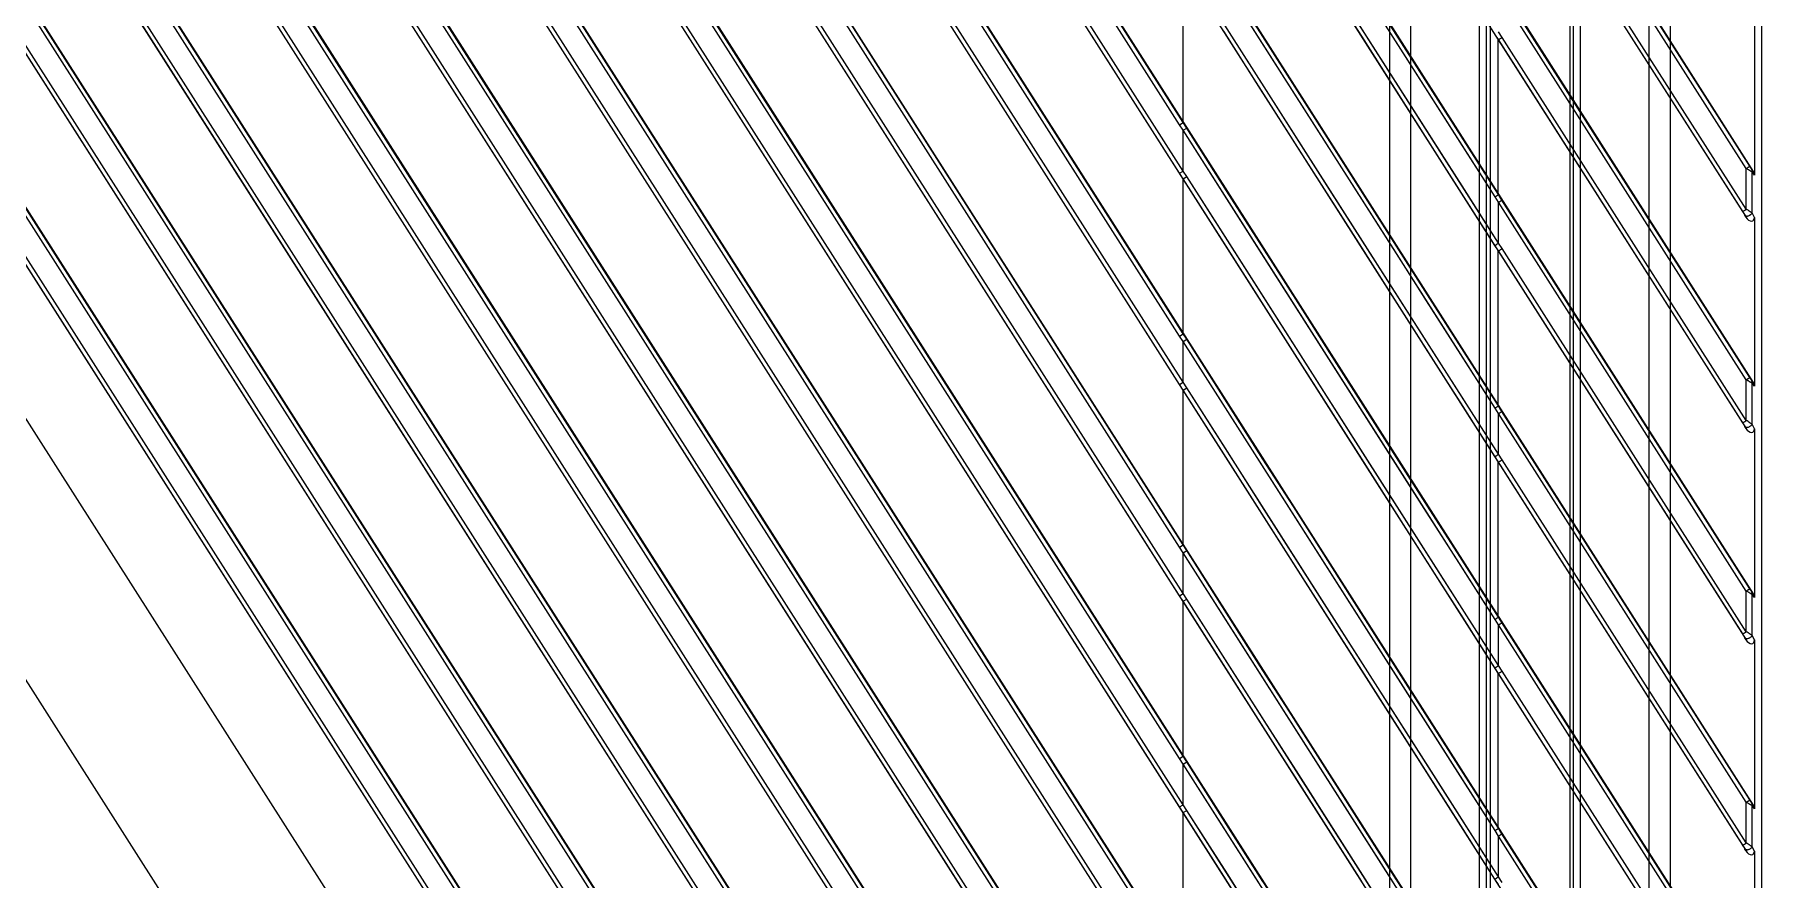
# Model space of a CAD drawing. Header units: millimetres. Extents: x 3299 to 14264, y 1863 to 5555.
# Drawn here: x 12450.7 to 12573.9, y 3640.3 to 3700.6 of the extents above; entities that cross this region are included whole.
import ezdxf

# ---------------------------------------------------------------- set-up
doc = ezdxf.new("R2010")
doc.units = ezdxf.units.MM
doc.layers.add('02___PRT_ALL_AXES', color=7, linetype='Continuous')

# ---------------------------------------------------------------- blocks, each defined once
blk = doc.blocks.new('ryfhgjmb')
at = {"color": 30, "linetype": 'Continuous', "true_color": 0xf26722}
for p, q in [((6005.13, 3342.43), (7001.63, 3342.43)), ((6005.13, 3340.93), (7001.63, 3340.93)), ((6058.09, 3336.03), (6969.27, 3336.03)), ((6058.47, 3335.53), (6968.88, 3335.53)), ((6058.09, 3328.83), (6969.27, 3328.83)), ((6058.47, 3329.33), (6968.88, 3329.33)), ((6005.13, 3323.93), (7001.63, 3323.93)), ((6005.13, 3322.43), (7001.63, 3322.43))]:
    blk.add_line(p, q, dxfattribs=at)
at = {"layer": '02___PRT_ALL_AXES', "color": 30, "linetype": 'Continuous', "true_color": 0xf26722}
for p, q in [((6968.72, 3335.27), (6027.64, 3335.27)), ((6968.72, 3329.59), (6027.64, 3329.59))]:
    blk.add_line(p, q, dxfattribs=at)
blk = doc.blocks.new('rsfv')
at = {"rotation": 90}
blk.add_blockref('ryfhgjmb', (14583.06, -2205.71), dxfattribs=at)
blk = doc.blocks.new('1111')
at = {"color": 7, "linetype": 'Continuous'}
for p, q in [((16405.68, 7051.13), (16600.5, 6745.32)), ((16413, 7050.62), (16601.68, 6754.46)), ((16415.39, 7050.96), (16602.2, 6757.73)), ((16422.6, 7050.62), (16601.68, 6769.53)), ((16425, 7050.96), (16602.2, 6772.81)), ((16432.2, 7050.62), (16601.68, 6784.61)), ((16434.6, 7050.96), (16602.2, 6787.88)), ((16441.81, 7050.62), (16601.68, 6799.68)), ((16444.21, 7050.96), (16602.2, 6802.96)), ((16451.41, 7050.62), (16601.68, 6814.76)), ((16453.81, 7050.96), (16602.2, 6818.04)), ((16461.02, 7050.62), (16601.68, 6829.83)), ((16463.41, 7050.96), (16602.2, 6833.11)), ((16470.62, 7050.62), (16601.68, 6844.91)), ((16473.02, 7050.96), (16602.2, 6848.19)), ((16480.22, 7050.62), (16601.68, 6859.98)), ((16482.62, 7050.96), (16602.2, 6863.26)), ((16489.83, 7050.62), (16601.68, 6875.06)), ((16492.23, 7050.96), (16602.2, 6878.34)), ((16499.43, 7050.62), (16601.68, 6890.13)), ((16501.83, 7050.96), (16602.2, 6893.41)), ((16509.04, 7050.62), (16601.68, 6905.21)), ((16511.43, 7050.96), (16602.2, 6908.49)), ((16518.64, 7050.62), (16601.68, 6920.28)), ((16521.04, 7050.96), (16602.2, 6923.56)), ((16530.64, 7050.96), (16602.2, 6938.64)), ((16537.85, 7050.62), (16601.68, 6950.44)), ((16540.25, 7050.96), (16602.2, 6953.71)), ((16602.78, 7051.63), (16602.78, 6714.13)), ((16561.29, 6817.89), (16438.75, 7010.23)), ((16561.54, 6818.05), (16439.01, 7010.39)), ((16561.29, 6821.36), (16440.96, 7010.23)), ((16561.54, 6821.52), (16441.21, 7010.39)), ((16561.29, 6832.97), (16448.36, 7010.23)), ((16561.54, 6833.13), (16448.61, 7010.39)), ((16561.29, 6836.43), (16450.57, 7010.23)), ((16561.54, 6836.59), (16450.82, 7010.39)), ((16561.29, 6848.04), (16457.96, 7010.23)), ((16561.54, 6848.2), (16458.21, 7010.39)), ((16561.29, 6851.51), (16460.17, 7010.23)), ((16561.54, 6851.67), (16460.42, 7010.39)), ((16561.29, 6863.12), (16467.57, 7010.23)), ((16561.54, 6863.28), (16467.82, 7010.39)), ((16561.29, 6866.58), (16469.77, 7010.23)), ((16561.54, 6866.74), (16470.03, 7010.39)), ((16561.29, 6878.19), (16477.17, 7010.23)), ((16561.54, 6878.36), (16477.42, 7010.39)), ((16561.29, 6881.66), (16479.38, 7010.23)), ((16561.54, 6881.82), (16479.63, 7010.39)), ((16561.29, 6893.27), (16486.77, 7010.23)), ((16561.54, 6893.43), (16487.03, 7010.39)), ((16561.29, 6896.73), (16488.98, 7010.23)), ((16561.54, 6896.9), (16489.23, 7010.39)), ((16561.29, 6908.35), (16496.38, 7010.23)), ((16561.54, 6908.51), (16496.63, 7010.39)), ((16561.29, 6911.81), (16498.59, 7010.23)), ((16561.54, 6911.97), (16498.84, 7010.39)), ((16561.29, 6923.42), (16505.98, 7010.23)), ((16561.54, 6923.58), (16506.23, 7010.39)), ((16561.29, 6926.89), (16508.19, 7010.23)), ((16561.54, 6927.05), (16508.44, 7010.39)), ((16561.29, 6938.5), (16515.59, 7010.23)), ((16561.54, 6938.66), (16515.84, 7010.39)), ((16561.29, 6941.96), (16517.79, 7010.23)), ((16561.54, 6942.12), (16518.05, 7010.39)), ((16561.29, 6953.57), (16525.19, 7010.23)), ((16561.54, 6953.73), (16525.44, 7010.39)), ((16561.29, 6957.04), (16527.4, 7010.23)), ((16561.54, 6957.2), (16527.65, 7010.39)), ((16553.11, 6801.11), (16423.21, 7005.02)), ((16561.83, 6997.91), (16601.68, 6935.36)), ((16583.78, 6951.89), (16561.54, 6986.79)), ((16584.02, 6952.05), (16561.79, 6986.95)), ((16583.77, 6948.43), (16561.54, 6983.33)), ((16584.03, 6948.59), (16561.79, 6983.49)), ((16601.7, 6953.92), (16584.03, 6981.65)), ((16601.94, 6954.08), (16584.27, 6981.81)), ((16601.44, 6950.85), (16584.02, 6978.18)), ((16601.7, 6951.01), (16584.29, 6978.35)), ((16574.27, 6963.35), (16567.06, 6974.65)), ((16566.99, 6963.17), (16561.54, 6971.72)), ((16583.78, 6936.82), (16561.54, 6971.72)), ((16567.23, 6963.33), (16561.79, 6971.88)), ((16584.02, 6936.98), (16561.79, 6971.88)), ((16576.89, 6959.8), (16569.78, 6970.96)), ((16576.52, 6963.29), (16571.77, 6970.75)), ((16576.76, 6963.45), (16572.01, 6970.91)), ((16561.54, 6957.2), (16561.54, 6968.25)), ((16583.77, 6933.35), (16561.54, 6968.25)), ((16584.03, 6933.52), (16561.79, 6968.41)), ((16567.32, 6959.74), (16561.79, 6968.41)), ((16601.94, 6939), (16584.27, 6966.73)), ((16601.7, 6938.84), (16584.03, 6966.57)), ((16602.28, 6965.52), (16602.28, 6953.45)), ((16567.06, 6959.58), (16564.43, 6963.71)), ((16571.77, 6955.67), (16566.99, 6963.17)), ((16572.01, 6955.83), (16567.23, 6963.33)), ((16578.99, 6955.94), (16574.27, 6963.35)), ((16581.29, 6955.8), (16576.52, 6963.29)), ((16581.53, 6955.96), (16576.76, 6963.45)), ((16584.02, 6963.11), (16583.77, 6963.51)), ((16584.01, 6963.09), (16584.02, 6963.11)), ((16584.01, 6952.11), (16584.01, 6963.09)), ((16601.44, 6935.77), (16584.02, 6963.11)), ((16584.29, 6963.27), (16584.03, 6963.67)), ((16601.7, 6935.93), (16584.29, 6963.27)), ((16574.27, 6948.27), (16567.06, 6959.58)), ((16572.15, 6952.16), (16567.32, 6959.74)), ((16581.6, 6952.41), (16576.89, 6959.8)), ((16561.29, 6957.04), (16561.54, 6957.2)), ((16561.54, 6956.64), (16561.29, 6957.04)), ((16561.79, 6956.8), (16561.54, 6957.2)), ((16561.54, 6956.64), (16561.79, 6956.8)), ((16561.54, 6953.73), (16561.54, 6956.64)), ((16566.99, 6948.09), (16561.54, 6956.64)), ((16583.78, 6921.74), (16561.54, 6956.64)), ((16584.02, 6921.9), (16561.79, 6956.8)), ((16564.64, 6952.32), (16561.79, 6956.8)), ((16576.52, 6948.22), (16571.77, 6955.67)), ((16576.76, 6948.38), (16572.01, 6955.83)), ((16583.77, 6948.43), (16578.99, 6955.94)), ((16583.78, 6951.89), (16581.29, 6955.8)), ((16584.02, 6952.05), (16581.53, 6955.96)), ((16561.29, 6953.57), (16561.54, 6953.73)), ((16561.54, 6953.18), (16561.29, 6953.57)), ((16561.79, 6953.34), (16561.54, 6953.73)), ((16561.54, 6953.18), (16561.79, 6953.34)), ((16561.54, 6942.12), (16561.54, 6953.18)), ((16583.77, 6918.28), (16561.54, 6953.18)), ((16564.43, 6948.63), (16561.54, 6953.18)), ((16584.03, 6918.44), (16561.79, 6953.34)), ((16564.69, 6948.79), (16561.79, 6953.34)), ((16601.7, 6951.01), (16601.7, 6953.92)), ((16602.2, 6953.71), (16602.1, 6953.84)), ((16602.28, 6953.45), (16602.11, 6953.68)), ((16602.11, 6950.74), (16602.11, 6953.68)), ((16569.66, 6944.45), (16564.64, 6952.32)), ((16579.25, 6941.02), (16572.15, 6952.16)), ((16584.03, 6948.59), (16581.6, 6952.41)), ((16584.01, 6952.11), (16584.02, 6952.05)), ((16584.27, 6951.66), (16584.02, 6952.05)), ((16584.03, 6951.5), (16583.78, 6951.89)), ((16584.03, 6948.59), (16584.03, 6951.5)), ((16601.7, 6923.76), (16584.03, 6951.5)), ((16601.94, 6923.92), (16584.27, 6951.66)), ((16602.28, 6950.42), (16602.11, 6950.74)), ((16601.68, 6950.44), (16601.6, 6950.58)), ((16602.28, 6950.42), (16602.28, 6938.37)), ((16569.52, 6940.65), (16564.43, 6948.63)), ((16569.78, 6940.81), (16564.69, 6948.79)), ((16578.99, 6940.86), (16574.27, 6948.27)), ((16578.9, 6944.48), (16576.52, 6948.22)), ((16579.14, 6944.64), (16576.76, 6948.38)), ((16584.02, 6948.03), (16583.77, 6948.43)), ((16584.29, 6948.2), (16584.03, 6948.59)), ((16571.77, 6940.59), (16566.99, 6948.09)), ((16584.01, 6948.02), (16584.02, 6948.03)), ((16584.01, 6937.04), (16584.01, 6948.02)), ((16601.44, 6920.7), (16584.02, 6948.03)), ((16601.7, 6920.86), (16584.29, 6948.2)), ((16584.02, 6936.98), (16579.14, 6944.64)), ((16572.01, 6940.75), (16569.66, 6944.45)), ((16583.78, 6936.82), (16578.9, 6944.48)), ((16561.29, 6941.96), (16561.54, 6942.12)), ((16561.79, 6941.73), (16561.54, 6942.12)), ((16561.54, 6941.57), (16561.29, 6941.96)), ((16561.54, 6941.57), (16561.79, 6941.73)), ((16561.54, 6938.66), (16561.54, 6941.57)), ((16583.78, 6906.67), (16561.54, 6941.57)), ((16564.39, 6937.09), (16561.54, 6941.57)), ((16567.23, 6933.18), (16561.79, 6941.73)), ((16584.02, 6906.83), (16561.79, 6941.73)), ((16581.33, 6937.18), (16578.99, 6940.86)), ((16581.6, 6937.34), (16579.25, 6941.02)), ((16574.27, 6933.19), (16569.52, 6940.65)), ((16574.53, 6933.36), (16569.78, 6940.81)), ((16574.14, 6936.87), (16571.77, 6940.59)), ((16576.76, 6933.3), (16572.01, 6940.75)), ((16561.29, 6938.5), (16561.54, 6938.66)), ((16561.54, 6938.1), (16561.29, 6938.5)), ((16561.79, 6938.26), (16561.54, 6938.66)), ((16601.7, 6935.93), (16601.7, 6938.84)), ((16602.2, 6938.64), (16602.1, 6938.76)), ((16602.28, 6938.37), (16602.11, 6938.6)), ((16602.11, 6935.66), (16602.11, 6938.6)), ((16561.54, 6938.1), (16561.79, 6938.26)), ((16561.54, 6927.05), (16561.54, 6938.1)), ((16583.77, 6903.2), (16561.54, 6938.1)), ((16564.43, 6933.56), (16561.54, 6938.1)), ((16584.03, 6903.36), (16561.79, 6938.26)), ((16564.69, 6933.72), (16561.79, 6938.26)), ((16583.77, 6933.35), (16581.33, 6937.18)), ((16584.03, 6933.52), (16581.6, 6937.34)), ((16566.99, 6933.02), (16564.39, 6937.09)), ((16578.9, 6929.4), (16574.14, 6936.87)), ((16584.03, 6936.42), (16583.78, 6936.82)), ((16584.01, 6937.04), (16584.02, 6936.98)), ((16584.27, 6936.58), (16584.02, 6936.98)), ((16584.03, 6933.52), (16584.03, 6936.42)), ((16601.7, 6908.69), (16584.03, 6936.42)), ((16601.94, 6908.85), (16584.27, 6936.58)), ((16601.68, 6935.36), (16601.6, 6935.5)), ((16602.28, 6935.34), (16602.11, 6935.66)), ((16602.28, 6935.34), (16602.28, 6923.3)), ((16569.52, 6925.57), (16564.43, 6933.56)), ((16567.32, 6929.59), (16564.69, 6933.72)), ((16584.29, 6933.12), (16584.03, 6933.52)), ((16569.41, 6929.22), (16566.99, 6933.02)), ((16569.66, 6929.38), (16567.23, 6933.18)), ((16578.99, 6925.78), (16574.27, 6933.19)), ((16579.25, 6925.95), (16574.53, 6933.36)), ((16579.14, 6929.56), (16576.76, 6933.3)), ((16584.02, 6932.96), (16583.77, 6933.35)), ((16584.01, 6932.94), (16584.02, 6932.96)), ((16584.01, 6921.96), (16584.01, 6932.94)), ((16601.44, 6905.62), (16584.02, 6932.96)), ((16601.7, 6905.78), (16584.29, 6933.12)), ((16572.15, 6922.01), (16567.32, 6929.59)), ((16574.14, 6921.8), (16569.41, 6929.22)), ((16574.38, 6921.96), (16569.66, 6929.38)), ((16581.29, 6925.65), (16578.9, 6929.4)), ((16581.53, 6925.81), (16579.14, 6929.56)), ((16561.29, 6926.89), (16561.54, 6927.05)), ((16561.54, 6926.49), (16561.29, 6926.89)), ((16561.79, 6926.65), (16561.54, 6927.05)), ((16561.54, 6926.49), (16561.79, 6926.65)), ((16561.54, 6923.58), (16561.54, 6926.49)), ((16583.78, 6891.59), (16561.54, 6926.49)), ((16564.39, 6922.01), (16561.54, 6926.49)), ((16584.02, 6891.75), (16561.79, 6926.65)), ((16564.64, 6922.17), (16561.79, 6926.65)), ((16574.27, 6918.12), (16569.52, 6925.57)), ((16581.33, 6922.1), (16578.99, 6925.78)), ((16581.6, 6922.26), (16579.25, 6925.95)), ((16583.78, 6921.74), (16581.29, 6925.65)), ((16584.02, 6921.9), (16581.53, 6925.81)), ((16601.7, 6920.86), (16601.7, 6923.76)), ((16602.2, 6923.56), (16602.1, 6923.69)), ((16561.29, 6923.42), (16561.54, 6923.58)), ((16561.54, 6923.03), (16561.29, 6923.42)), ((16561.79, 6923.19), (16561.54, 6923.58)), ((16561.54, 6923.03), (16561.79, 6923.19)), ((16561.54, 6911.97), (16561.54, 6923.03)), ((16583.77, 6888.13), (16561.54, 6923.03)), ((16564.43, 6918.48), (16561.54, 6923.03)), ((16584.03, 6888.29), (16561.79, 6923.19)), ((16567.32, 6914.51), (16561.79, 6923.19)), ((16602.28, 6923.3), (16602.11, 6923.53)), ((16602.11, 6920.59), (16602.11, 6923.53)), ((16566.99, 6917.94), (16564.39, 6922.01)), ((16567.23, 6918.1), (16564.64, 6922.17)), ((16576.89, 6914.57), (16572.15, 6922.01)), ((16576.52, 6918.07), (16574.14, 6921.8)), ((16576.76, 6918.23), (16574.38, 6921.96)), ((16583.77, 6918.28), (16581.33, 6922.1)), ((16584.03, 6918.44), (16581.6, 6922.26)), ((16584.03, 6921.35), (16583.78, 6921.74)), ((16584.01, 6921.96), (16584.02, 6921.9)), ((16584.27, 6921.51), (16584.02, 6921.9)), ((16601.7, 6893.61), (16584.03, 6921.35)), ((16584.03, 6918.44), (16584.03, 6921.35)), ((16601.94, 6893.77), (16584.27, 6921.51)), ((16601.68, 6920.28), (16601.6, 6920.43)), ((16602.28, 6920.27), (16602.11, 6920.59)), ((16602.28, 6920.27), (16602.28, 6908.22)), ((16567.06, 6914.35), (16564.43, 6918.48)), ((16569.41, 6914.14), (16566.99, 6917.94)), ((16569.66, 6914.3), (16567.23, 6918.1)), ((16578.99, 6910.71), (16574.27, 6918.12)), ((16581.29, 6910.58), (16576.52, 6918.07)), ((16579.14, 6914.49), (16576.76, 6918.23)), ((16584.02, 6917.88), (16583.77, 6918.28)), ((16584.01, 6917.87), (16584.02, 6917.88)), ((16584.01, 6906.88), (16584.01, 6917.87)), ((16601.44, 6890.54), (16584.02, 6917.88)), ((16584.29, 6918.04), (16584.03, 6918.44)), ((16601.7, 6890.71), (16584.29, 6918.04)), ((16569.52, 6910.5), (16567.06, 6914.35)), ((16569.78, 6910.66), (16567.32, 6914.51)), ((16574.14, 6906.72), (16569.41, 6914.14)), ((16574.38, 6906.88), (16569.66, 6914.3)), ((16579.25, 6910.87), (16576.89, 6914.57)), ((16581.53, 6910.74), (16579.14, 6914.49)), ((16561.29, 6911.81), (16561.54, 6911.97)), ((16561.54, 6911.41), (16561.29, 6911.81)), ((16561.79, 6911.57), (16561.54, 6911.97)), ((16561.54, 6911.41), (16561.79, 6911.57)), ((16583.78, 6876.52), (16561.54, 6911.41)), ((16561.54, 6908.51), (16561.54, 6911.41)), ((16564.39, 6906.94), (16561.54, 6911.41)), ((16584.02, 6876.68), (16561.79, 6911.57)), ((16564.64, 6907.1), (16561.79, 6911.57)), ((16574.27, 6903.04), (16569.52, 6910.5)), ((16574.53, 6903.21), (16569.78, 6910.66)), ((16581.33, 6907.02), (16578.99, 6910.71)), ((16584.03, 6903.36), (16579.25, 6910.87)), ((16583.78, 6906.67), (16581.29, 6910.58)), ((16584.02, 6906.83), (16581.53, 6910.74)), ((16561.29, 6908.35), (16561.54, 6908.51)), ((16561.54, 6907.95), (16561.29, 6908.35)), ((16561.79, 6908.11), (16561.54, 6908.51)), ((16561.54, 6907.95), (16561.79, 6908.11)), ((16583.77, 6873.05), (16561.54, 6907.95)), ((16561.54, 6896.9), (16561.54, 6907.95)), ((16564.43, 6903.41), (16561.54, 6907.95)), ((16584.03, 6873.21), (16561.79, 6908.11)), ((16564.69, 6903.57), (16561.79, 6908.11)), ((16601.7, 6905.78), (16601.7, 6908.69)), ((16602.2, 6908.49), (16602.1, 6908.61)), ((16602.28, 6908.22), (16602.11, 6908.45)), ((16602.11, 6905.51), (16602.11, 6908.45)), ((16566.99, 6902.87), (16564.39, 6906.94)), ((16567.23, 6903.03), (16564.64, 6907.1)), ((16576.52, 6902.99), (16574.14, 6906.72)), ((16576.76, 6903.15), (16574.38, 6906.88)), ((16583.77, 6903.2), (16581.33, 6907.02)), ((16584.03, 6906.27), (16583.78, 6906.67)), ((16584.01, 6906.88), (16584.02, 6906.83)), ((16584.27, 6906.43), (16584.02, 6906.83)), ((16601.94, 6878.7), (16584.27, 6906.43)), ((16601.7, 6878.54), (16584.03, 6906.27)), ((16584.03, 6903.36), (16584.03, 6906.27)), ((16601.68, 6905.21), (16601.6, 6905.35)), ((16602.28, 6905.19), (16602.11, 6905.51)), ((16602.28, 6905.19), (16602.28, 6893.15)), ((16567.06, 6899.28), (16564.43, 6903.41)), ((16567.32, 6899.44), (16564.69, 6903.57)), ((16576.89, 6899.49), (16574.53, 6903.21)), ((16584.02, 6902.81), (16583.77, 6903.2)), ((16584.29, 6902.97), (16584.03, 6903.36))]:
    blk.add_line(p, q, dxfattribs=at)
for centre, major_axis, ratio, start_param, end_param in [((16601.92, 6953.59), (-0.278, 0.337), 0.685856, -2.447355, -1.747542), ((16601.92, 6950.61), (-0.253, 0.43), 0.601104, -4.65481, -2.346373), ((16601.92, 6938.51), (-0.278, 0.337), 0.685856, -2.447355, -1.747542), ((16601.92, 6935.54), (-0.253, 0.43), 0.601104, -4.65481, -2.346373), ((16601.92, 6923.43), (-0.278, 0.337), 0.685856, -2.447355, -1.747542), ((16601.92, 6920.46), (-0.253, 0.43), 0.601104, -4.65481, -2.346373), ((16601.92, 6908.36), (-0.278, 0.337), 0.685856, -2.447355, -1.747542), ((16601.92, 6905.39), (-0.253, 0.43), 0.601104, -4.65481, -2.346373)]:
    blk.add_ellipse(centre, major_axis=major_axis, ratio=ratio, start_param=start_param, end_param=end_param, dxfattribs=at)
for points, knots in [([(16584.02, 6963.11), (16584.02, 6963.11), (16584.02, 6963.11), (16584.03, 6963.11), (16584.03, 6963.11), (16584.04, 6963.12), (16584.05, 6963.12), (16584.06, 6963.13), (16584.08, 6963.14), (16584.11, 6963.16), (16584.15, 6963.18), (16584.19, 6963.21), (16584.24, 6963.24), (16584.27, 6963.26), (16584.29, 6963.27)], [0, 0, 0, 0, 0.005231, 0.012589, 0.033669, 0.063117, 0.100673, 0.146013, 0.198735, 0.324335, 0.472945, 0.63916, 0.81702, 1, 1, 1, 1]), ([(16601.7, 6953.92), (16601.72, 6953.93), (16601.75, 6953.94), (16601.79, 6953.97), (16601.83, 6954), (16601.87, 6954.02), (16601.89, 6954.04), (16601.91, 6954.05), (16601.92, 6954.06), (16601.93, 6954.06), (16601.93, 6954.07), (16601.94, 6954.07), (16601.94, 6954.07), (16601.94, 6954.08)], [0, 0, 0, 0, 0.186782, 0.366131, 0.532175, 0.679595, 0.803609, 0.85556, 0.900224, 0.93725, 0.966352, 0.987305, 1, 1, 1, 1]), ([(16602.11, 6953.68), (16602.09, 6953.68), (16602.07, 6953.7), (16602.02, 6953.72), (16601.98, 6953.75), (16601.93, 6953.78), (16601.87, 6953.81), (16601.8, 6953.86), (16601.74, 6953.89), (16601.7, 6953.92)], [0, 0, 0, 0, 0.090397, 0.195428, 0.312456, 0.43902, 0.572905, 0.712149, 1, 1, 1, 1]), ([(16602.1, 6953.84), (16602.1, 6953.84), (16602.08, 6953.86), (16602.06, 6953.9), (16602.02, 6953.95), (16601.98, 6954.01), (16601.96, 6954.05), (16601.94, 6954.08)], [0, 0, 0, 0, 0.103408, 0.218747, 0.468859, 0.73184, 1, 1, 1, 1]), ([(16602.11, 6953.68), (16602.11, 6953.69), (16602.12, 6953.72), (16602.12, 6953.76), (16602.12, 6953.8), (16602.11, 6953.83), (16602.1, 6953.84)], [0, 0, 0, 0, 0.271855, 0.527736, 0.769173, 1, 1, 1, 1]), ([(16583.78, 6951.89), (16583.8, 6951.9), (16583.83, 6951.92), (16583.87, 6951.95), (16583.91, 6951.97), (16583.95, 6952), (16583.97, 6952.02), (16583.99, 6952.03), (16584, 6952.03), (16584.01, 6952.04), (16584.01, 6952.05), (16584.02, 6952.05), (16584.02, 6952.05), (16584.02, 6952.05)], [0, 0, 0, 0, 0.186765, 0.36611, 0.532157, 0.679586, 0.803609, 0.855564, 0.900231, 0.937259, 0.966361, 0.987311, 1, 1, 1, 1]), ([(16584.03, 6951.5), (16584.05, 6951.51), (16584.08, 6951.53), (16584.12, 6951.56), (16584.16, 6951.58), (16584.2, 6951.6), (16584.22, 6951.62), (16584.24, 6951.63), (16584.25, 6951.64), (16584.26, 6951.65), (16584.26, 6951.65), (16584.27, 6951.66), (16584.27, 6951.66), (16584.27, 6951.66)], [0, 0, 0, 0, 0.186782, 0.366131, 0.532175, 0.679595, 0.803609, 0.85556, 0.900224, 0.93725, 0.966352, 0.987305, 1, 1, 1, 1]), ([(16601.44, 6950.85), (16601.44, 6950.85), (16601.44, 6950.85), (16601.44, 6950.85), (16601.45, 6950.85), (16601.46, 6950.85), (16601.47, 6950.86), (16601.48, 6950.87), (16601.5, 6950.88), (16601.53, 6950.9), (16601.57, 6950.92), (16601.61, 6950.95), (16601.66, 6950.98), (16601.69, 6951), (16601.7, 6951.01)], [0, 0, 0, 0, 0.005231, 0.012589, 0.033669, 0.063117, 0.100673, 0.146013, 0.198735, 0.324335, 0.472945, 0.63916, 0.81702, 1, 1, 1, 1]), ([(16601.6, 6950.58), (16601.59, 6950.6), (16601.56, 6950.64), (16601.52, 6950.71), (16601.48, 6950.78), (16601.45, 6950.82), (16601.44, 6950.85)], [0, 0, 0, 0, 0.226755, 0.475744, 0.735416, 1, 1, 1, 1]), ([(16601.6, 6950.58), (16601.6, 6950.57), (16601.62, 6950.56), (16601.64, 6950.54), (16601.67, 6950.53), (16601.72, 6950.52), (16601.78, 6950.52), (16601.86, 6950.54), (16601.94, 6950.57), (16602.01, 6950.62), (16602.07, 6950.67), (16602.1, 6950.72), (16602.11, 6950.74)], [0, 0, 0, 0, 0.045713, 0.093827, 0.145197, 0.200355, 0.321964, 0.456539, 0.598535, 0.740949, 0.876692, 1, 1, 1, 1]), ([(16602.11, 6950.74), (16602.09, 6950.75), (16602.07, 6950.77), (16602.03, 6950.8), (16601.98, 6950.83), (16601.93, 6950.86), (16601.88, 6950.9), (16601.8, 6950.95), (16601.74, 6950.98), (16601.7, 6951.01)], [0, 0, 0, 0, 0.093828, 0.200628, 0.318136, 0.444256, 0.577126, 0.71505, 1, 1, 1, 1]), ([(16583.77, 6948.43), (16583.77, 6948.43), (16583.77, 6948.43), (16583.77, 6948.43), (16583.78, 6948.43), (16583.79, 6948.44), (16583.8, 6948.44), (16583.81, 6948.45), (16583.83, 6948.46), (16583.86, 6948.48), (16583.9, 6948.5), (16583.94, 6948.53), (16583.99, 6948.56), (16584.02, 6948.58), (16584.03, 6948.59)], [0, 0, 0, 0, 0.005231, 0.012589, 0.033669, 0.063117, 0.100673, 0.146013, 0.198735, 0.324335, 0.472945, 0.63916, 0.81702, 1, 1, 1, 1]), ([(16584.02, 6948.03), (16584.02, 6948.03), (16584.02, 6948.03), (16584.03, 6948.04), (16584.03, 6948.04), (16584.04, 6948.04), (16584.05, 6948.05), (16584.06, 6948.06), (16584.08, 6948.07), (16584.11, 6948.08), (16584.15, 6948.11), (16584.19, 6948.14), (16584.24, 6948.16), (16584.27, 6948.18), (16584.29, 6948.2)], [0, 0, 0, 0, 0.005231, 0.012589, 0.033669, 0.063117, 0.100673, 0.146013, 0.198735, 0.324335, 0.472945, 0.63916, 0.81702, 1, 1, 1, 1]), ([(16601.7, 6938.84), (16601.72, 6938.85), (16601.75, 6938.87), (16601.79, 6938.9), (16601.83, 6938.92), (16601.87, 6938.95), (16601.89, 6938.96), (16601.91, 6938.97), (16601.92, 6938.98), (16601.93, 6938.99), (16601.93, 6938.99), (16601.94, 6939), (16601.94, 6939), (16601.94, 6939)], [0, 0, 0, 0, 0.186782, 0.366131, 0.532175, 0.679595, 0.803609, 0.85556, 0.900224, 0.93725, 0.966352, 0.987305, 1, 1, 1, 1]), ([(16602.11, 6938.6), (16602.09, 6938.61), (16602.07, 6938.62), (16602.02, 6938.65), (16601.98, 6938.67), (16601.93, 6938.7), (16601.87, 6938.74), (16601.8, 6938.78), (16601.74, 6938.82), (16601.7, 6938.84)], [0, 0, 0, 0, 0.090397, 0.195428, 0.312456, 0.43902, 0.572905, 0.712149, 1, 1, 1, 1]), ([(16602.1, 6938.76), (16602.1, 6938.77), (16602.08, 6938.79), (16602.06, 6938.82), (16602.02, 6938.87), (16601.98, 6938.94), (16601.96, 6938.98), (16601.94, 6939)], [0, 0, 0, 0, 0.103408, 0.218747, 0.468859, 0.73184, 1, 1, 1, 1]), ([(16602.11, 6938.6), (16602.11, 6938.62), (16602.12, 6938.64), (16602.12, 6938.69), (16602.12, 6938.73), (16602.11, 6938.75), (16602.1, 6938.76)], [0, 0, 0, 0, 0.271855, 0.527736, 0.769173, 1, 1, 1, 1]), ([(16583.78, 6936.82), (16583.8, 6936.83), (16583.83, 6936.85), (16583.87, 6936.87), (16583.91, 6936.9), (16583.95, 6936.92), (16583.97, 6936.94), (16583.99, 6936.95), (16584, 6936.96), (16584.01, 6936.97), (16584.01, 6936.97), (16584.02, 6936.97), (16584.02, 6936.98), (16584.02, 6936.98)], [0, 0, 0, 0, 0.186765, 0.36611, 0.532157, 0.679586, 0.803609, 0.855564, 0.900231, 0.937259, 0.966361, 0.987311, 1, 1, 1, 1]), ([(16584.03, 6936.42), (16584.05, 6936.43), (16584.08, 6936.45), (16584.12, 6936.48), (16584.16, 6936.51), (16584.2, 6936.53), (16584.22, 6936.55), (16584.24, 6936.56), (16584.25, 6936.57), (16584.26, 6936.57), (16584.26, 6936.58), (16584.27, 6936.58), (16584.27, 6936.58), (16584.27, 6936.58)], [0, 0, 0, 0, 0.186782, 0.366131, 0.532175, 0.679595, 0.803609, 0.85556, 0.900224, 0.93725, 0.966352, 0.987305, 1, 1, 1, 1]), ([(16601.44, 6935.77), (16601.44, 6935.77), (16601.44, 6935.77), (16601.44, 6935.77), (16601.45, 6935.78), (16601.46, 6935.78), (16601.47, 6935.79), (16601.48, 6935.79), (16601.5, 6935.8), (16601.53, 6935.82), (16601.57, 6935.85), (16601.61, 6935.87), (16601.66, 6935.9), (16601.69, 6935.92), (16601.7, 6935.93)], [0, 0, 0, 0, 0.005231, 0.012589, 0.033669, 0.063117, 0.100673, 0.146013, 0.198735, 0.324335, 0.472945, 0.63916, 0.81702, 1, 1, 1, 1]), ([(16602.11, 6935.66), (16602.09, 6935.67), (16602.07, 6935.69), (16602.03, 6935.72), (16601.98, 6935.75), (16601.93, 6935.79), (16601.88, 6935.82), (16601.8, 6935.87), (16601.74, 6935.91), (16601.7, 6935.93)], [0, 0, 0, 0, 0.093828, 0.200628, 0.318136, 0.444256, 0.577126, 0.71505, 1, 1, 1, 1]), ([(16601.6, 6935.5), (16601.59, 6935.52), (16601.56, 6935.57), (16601.52, 6935.63), (16601.48, 6935.7), (16601.45, 6935.75), (16601.44, 6935.77)], [0, 0, 0, 0, 0.226755, 0.475744, 0.735416, 1, 1, 1, 1]), ([(16601.6, 6935.5), (16601.6, 6935.5), (16601.62, 6935.48), (16601.64, 6935.47), (16601.67, 6935.46), (16601.72, 6935.45), (16601.78, 6935.45), (16601.86, 6935.46), (16601.94, 6935.5), (16602.01, 6935.54), (16602.07, 6935.6), (16602.1, 6935.64), (16602.11, 6935.66)], [0, 0, 0, 0, 0.045713, 0.093827, 0.145197, 0.200355, 0.321964, 0.456539, 0.598535, 0.740949, 0.876692, 1, 1, 1, 1]), ([(16583.77, 6933.35), (16583.77, 6933.35), (16583.77, 6933.36), (16583.77, 6933.36), (16583.78, 6933.36), (16583.79, 6933.36), (16583.8, 6933.37), (16583.81, 6933.38), (16583.83, 6933.39), (16583.86, 6933.41), (16583.9, 6933.43), (16583.94, 6933.46), (16583.99, 6933.49), (16584.02, 6933.51), (16584.03, 6933.52)], [0, 0, 0, 0, 0.005231, 0.012589, 0.033669, 0.063117, 0.100673, 0.146013, 0.198735, 0.324335, 0.472945, 0.63916, 0.81702, 1, 1, 1, 1]), ([(16584.02, 6932.96), (16584.02, 6932.96), (16584.02, 6932.96), (16584.03, 6932.96), (16584.03, 6932.96), (16584.04, 6932.97), (16584.05, 6932.97), (16584.06, 6932.98), (16584.08, 6932.99), (16584.11, 6933.01), (16584.15, 6933.03), (16584.19, 6933.06), (16584.24, 6933.09), (16584.27, 6933.11), (16584.29, 6933.12)], [0, 0, 0, 0, 0.005231, 0.012589, 0.033669, 0.063117, 0.100673, 0.146013, 0.198735, 0.324335, 0.472945, 0.63916, 0.81702, 1, 1, 1, 1]), ([(16601.7, 6923.76), (16601.72, 6923.77), (16601.75, 6923.79), (16601.79, 6923.82), (16601.83, 6923.85), (16601.87, 6923.87), (16601.89, 6923.89), (16601.91, 6923.9), (16601.92, 6923.91), (16601.93, 6923.91), (16601.93, 6923.92), (16601.94, 6923.92), (16601.94, 6923.92), (16601.94, 6923.92)], [0, 0, 0, 0, 0.186782, 0.366131, 0.532175, 0.679595, 0.803609, 0.85556, 0.900224, 0.93725, 0.966352, 0.987305, 1, 1, 1, 1]), ([(16602.11, 6923.53), (16602.09, 6923.53), (16602.07, 6923.55), (16602.02, 6923.57), (16601.98, 6923.6), (16601.93, 6923.63), (16601.87, 6923.66), (16601.8, 6923.71), (16601.74, 6923.74), (16601.7, 6923.76)], [0, 0, 0, 0, 0.090397, 0.195428, 0.312456, 0.43902, 0.572905, 0.712149, 1, 1, 1, 1]), ([(16602.1, 6923.69), (16602.1, 6923.69), (16602.08, 6923.71), (16602.06, 6923.75), (16602.02, 6923.8), (16601.98, 6923.86), (16601.96, 6923.9), (16601.94, 6923.92)], [0, 0, 0, 0, 0.103408, 0.218747, 0.468859, 0.73184, 1, 1, 1, 1]), ([(16602.11, 6923.53), (16602.11, 6923.54), (16602.12, 6923.57), (16602.12, 6923.61), (16602.12, 6923.65), (16602.11, 6923.68), (16602.1, 6923.69)], [0, 0, 0, 0, 0.271855, 0.527736, 0.769173, 1, 1, 1, 1]), ([(16583.78, 6921.74), (16583.8, 6921.75), (16583.83, 6921.77), (16583.87, 6921.8), (16583.91, 6921.82), (16583.95, 6921.85), (16583.97, 6921.86), (16583.99, 6921.88), (16584, 6921.88), (16584.01, 6921.89), (16584.01, 6921.9), (16584.02, 6921.9), (16584.02, 6921.9), (16584.02, 6921.9)], [0, 0, 0, 0, 0.186765, 0.36611, 0.532157, 0.679586, 0.803609, 0.855564, 0.900231, 0.937259, 0.966361, 0.987311, 1, 1, 1, 1]), ([(16584.03, 6921.35), (16584.05, 6921.36), (16584.08, 6921.38), (16584.12, 6921.4), (16584.16, 6921.43), (16584.2, 6921.45), (16584.22, 6921.47), (16584.24, 6921.48), (16584.25, 6921.49), (16584.26, 6921.5), (16584.26, 6921.5), (16584.27, 6921.51), (16584.27, 6921.51), (16584.27, 6921.51)], [0, 0, 0, 0, 0.186782, 0.366131, 0.532175, 0.679595, 0.803609, 0.85556, 0.900224, 0.93725, 0.966352, 0.987305, 1, 1, 1, 1]), ([(16601.44, 6920.7), (16601.44, 6920.7), (16601.44, 6920.7), (16601.44, 6920.7), (16601.45, 6920.7), (16601.46, 6920.7), (16601.47, 6920.71), (16601.48, 6920.72), (16601.5, 6920.73), (16601.53, 6920.75), (16601.57, 6920.77), (16601.61, 6920.8), (16601.66, 6920.83), (16601.69, 6920.85), (16601.7, 6920.86)], [0, 0, 0, 0, 0.005231, 0.012589, 0.033669, 0.063117, 0.100673, 0.146013, 0.198735, 0.324335, 0.472945, 0.63916, 0.81702, 1, 1, 1, 1]), ([(16601.6, 6920.43), (16601.59, 6920.45), (16601.56, 6920.49), (16601.52, 6920.56), (16601.48, 6920.63), (16601.45, 6920.67), (16601.44, 6920.7)], [0, 0, 0, 0, 0.226755, 0.475744, 0.735416, 1, 1, 1, 1]), ([(16601.6, 6920.43), (16601.6, 6920.42), (16601.62, 6920.41), (16601.64, 6920.39), (16601.67, 6920.38), (16601.72, 6920.37), (16601.78, 6920.37), (16601.86, 6920.39), (16601.94, 6920.42), (16602.01, 6920.47), (16602.07, 6920.52), (16602.1, 6920.57), (16602.11, 6920.59)], [0, 0, 0, 0, 0.045713, 0.093827, 0.145197, 0.200355, 0.321964, 0.456539, 0.598535, 0.740949, 0.876692, 1, 1, 1, 1]), ([(16602.11, 6920.59), (16602.09, 6920.6), (16602.07, 6920.62), (16602.03, 6920.65), (16601.98, 6920.68), (16601.93, 6920.71), (16601.88, 6920.75), (16601.8, 6920.8), (16601.74, 6920.83), (16601.7, 6920.86)], [0, 0, 0, 0, 0.093828, 0.200628, 0.318136, 0.444256, 0.577126, 0.71505, 1, 1, 1, 1]), ([(16583.77, 6918.28), (16583.77, 6918.28), (16583.77, 6918.28), (16583.77, 6918.28), (16583.78, 6918.28), (16583.79, 6918.29), (16583.8, 6918.29), (16583.81, 6918.3), (16583.83, 6918.31), (16583.86, 6918.33), (16583.9, 6918.35), (16583.94, 6918.38), (16583.99, 6918.41), (16584.02, 6918.43), (16584.03, 6918.44)], [0, 0, 0, 0, 0.005231, 0.012589, 0.033669, 0.063117, 0.100673, 0.146013, 0.198735, 0.324335, 0.472945, 0.63916, 0.81702, 1, 1, 1, 1]), ([(16584.02, 6917.88), (16584.02, 6917.88), (16584.02, 6917.88), (16584.03, 6917.89), (16584.03, 6917.89), (16584.04, 6917.89), (16584.05, 6917.9), (16584.06, 6917.9), (16584.08, 6917.92), (16584.11, 6917.93), (16584.15, 6917.96), (16584.19, 6917.98), (16584.24, 6918.01), (16584.27, 6918.03), (16584.29, 6918.04)], [0, 0, 0, 0, 0.005231, 0.012589, 0.033669, 0.063117, 0.100673, 0.146013, 0.198735, 0.324335, 0.472945, 0.63916, 0.81702, 1, 1, 1, 1]), ([(16601.7, 6908.69), (16601.72, 6908.7), (16601.75, 6908.72), (16601.79, 6908.75), (16601.83, 6908.77), (16601.87, 6908.79), (16601.89, 6908.81), (16601.91, 6908.82), (16601.92, 6908.83), (16601.93, 6908.84), (16601.93, 6908.84), (16601.94, 6908.85), (16601.94, 6908.85), (16601.94, 6908.85)], [0, 0, 0, 0, 0.186782, 0.366131, 0.532175, 0.679595, 0.803609, 0.85556, 0.900224, 0.93725, 0.966352, 0.987305, 1, 1, 1, 1]), ([(16602.1, 6908.61), (16602.1, 6908.62), (16602.08, 6908.64), (16602.06, 6908.67), (16602.02, 6908.72), (16601.98, 6908.78), (16601.96, 6908.83), (16601.94, 6908.85)], [0, 0, 0, 0, 0.103408, 0.218747, 0.468859, 0.73184, 1, 1, 1, 1]), ([(16602.11, 6908.45), (16602.09, 6908.46), (16602.07, 6908.47), (16602.02, 6908.5), (16601.98, 6908.52), (16601.93, 6908.55), (16601.87, 6908.58), (16601.8, 6908.63), (16601.74, 6908.67), (16601.7, 6908.69)], [0, 0, 0, 0, 0.090397, 0.195428, 0.312456, 0.43902, 0.572905, 0.712149, 1, 1, 1, 1]), ([(16602.11, 6908.45), (16602.11, 6908.46), (16602.12, 6908.49), (16602.12, 6908.54), (16602.12, 6908.58), (16602.11, 6908.6), (16602.1, 6908.61)], [0, 0, 0, 0, 0.271855, 0.527736, 0.769173, 1, 1, 1, 1]), ([(16583.78, 6906.67), (16583.8, 6906.68), (16583.83, 6906.7), (16583.87, 6906.72), (16583.91, 6906.75), (16583.95, 6906.77), (16583.97, 6906.79), (16583.99, 6906.8), (16584, 6906.81), (16584.01, 6906.81), (16584.01, 6906.82), (16584.02, 6906.82), (16584.02, 6906.83), (16584.02, 6906.83)], [0, 0, 0, 0, 0.186765, 0.36611, 0.532157, 0.679586, 0.803609, 0.855564, 0.900231, 0.937259, 0.966361, 0.987311, 1, 1, 1, 1]), ([(16584.03, 6906.27), (16584.05, 6906.28), (16584.08, 6906.3), (16584.12, 6906.33), (16584.16, 6906.36), (16584.2, 6906.38), (16584.22, 6906.4), (16584.24, 6906.41), (16584.25, 6906.42), (16584.26, 6906.42), (16584.26, 6906.43), (16584.27, 6906.43), (16584.27, 6906.43), (16584.27, 6906.43)], [0, 0, 0, 0, 0.186782, 0.366131, 0.532175, 0.679595, 0.803609, 0.85556, 0.900224, 0.93725, 0.966352, 0.987305, 1, 1, 1, 1]), ([(16601.44, 6905.62), (16601.44, 6905.62), (16601.44, 6905.62), (16601.44, 6905.62), (16601.45, 6905.62), (16601.46, 6905.63), (16601.47, 6905.63), (16601.48, 6905.64), (16601.5, 6905.65), (16601.53, 6905.67), (16601.57, 6905.69), (16601.61, 6905.72), (16601.66, 6905.75), (16601.69, 6905.77), (16601.7, 6905.78)], [0, 0, 0, 0, 0.005231, 0.012589, 0.033669, 0.063117, 0.100673, 0.146013, 0.198735, 0.324335, 0.472945, 0.63916, 0.81702, 1, 1, 1, 1]), ([(16601.6, 6905.35), (16601.59, 6905.37), (16601.56, 6905.42), (16601.52, 6905.48), (16601.48, 6905.55), (16601.45, 6905.6), (16601.44, 6905.62)], [0, 0, 0, 0, 0.226755, 0.475744, 0.735416, 1, 1, 1, 1]), ([(16601.6, 6905.35), (16601.6, 6905.35), (16601.62, 6905.33), (16601.64, 6905.32), (16601.67, 6905.31), (16601.72, 6905.3), (16601.78, 6905.3), (16601.86, 6905.31), (16601.94, 6905.35), (16602.01, 6905.39), (16602.07, 6905.45), (16602.1, 6905.49), (16602.11, 6905.51)], [0, 0, 0, 0, 0.045713, 0.093827, 0.145197, 0.200355, 0.321964, 0.456539, 0.598535, 0.740949, 0.876692, 1, 1, 1, 1]), ([(16602.11, 6905.51), (16602.09, 6905.52), (16602.07, 6905.54), (16602.03, 6905.57), (16601.98, 6905.6), (16601.93, 6905.64), (16601.88, 6905.67), (16601.8, 6905.72), (16601.74, 6905.76), (16601.7, 6905.78)], [0, 0, 0, 0, 0.093828, 0.200628, 0.318136, 0.444256, 0.577126, 0.71505, 1, 1, 1, 1]), ([(16583.77, 6903.2), (16583.77, 6903.2), (16583.77, 6903.2), (16583.77, 6903.21), (16583.78, 6903.21), (16583.79, 6903.21), (16583.8, 6903.22), (16583.81, 6903.23), (16583.83, 6903.24), (16583.86, 6903.25), (16583.9, 6903.28), (16583.94, 6903.31), (16583.99, 6903.33), (16584.02, 6903.35), (16584.03, 6903.36)], [0, 0, 0, 0, 0.005231, 0.012589, 0.033669, 0.063117, 0.100673, 0.146013, 0.198735, 0.324335, 0.472945, 0.63916, 0.81702, 1, 1, 1, 1])]:
    blk.add_open_spline(points, degree=3, knots=knots, dxfattribs=at)
blk = doc.blocks.new('*U162')
blk.add_blockref('1111', (-16308.28, -6888.88))
blk = doc.blocks.new('*U163')
at = {"color": 0, "linetype": 'ByBlock', "lineweight": -2, "transparency": 16777216}
blk.add_blockref('*U162', (2400, 337.5), dxfattribs=at)

msp = doc.modelspace()

# ---------------------------------------------------------------- block references
for name, p in [('*U163', (9879.37292, 3288.5531)), ('rsfv', (1306.74628, -675.91128))]:
    msp.add_blockref(name, p)

doc.saveas('drawing.dxf')
